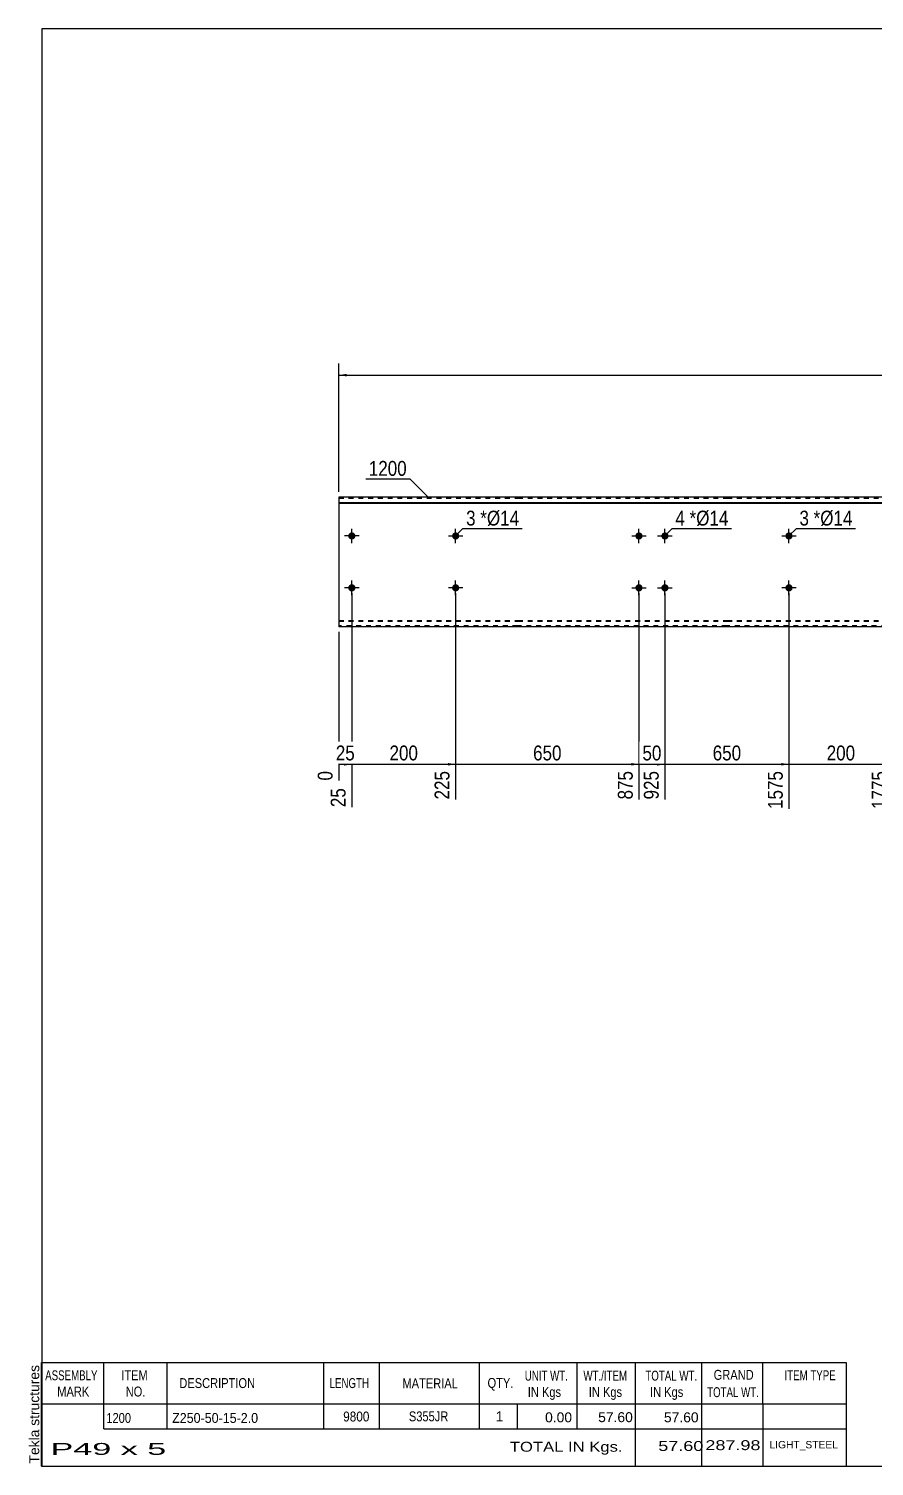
# Model space of a CAD drawing. Header units: millimetres. Extents: x -60 to 343, y -174 to 103.
# Drawn here: x -59.7 to 103.1, y -174.3 to 102.8 of the extents above; entities that cross this region are included whole.
import ezdxf

# ---------------------------------------------------------------- set-up
doc = ezdxf.new("R2010")
doc.units = ezdxf.units.MM
doc.linetypes.add('DXK_LINE_DOT1', pattern=[1.8814, 0.9407, -0.9407])
doc.styles.add('Arial', font='ARIAL.TTF', dxfattribs={"height": 0.2})
doc.styles.add('Arial Narrow', font='ARIALN.TTF', dxfattribs={"height": 0.2})

# ---------------------------------------------------------------- blocks, each defined once
blk = doc.blocks.new('Unknown-627189052-1877')
at = {"color": 5, "linetype": 'Continuous'}
for p, q in [((342.8, 102.75), (-57.2, 102.75)), ((-57.2, 102.75), (-57.2, -174.25)), ((342.8, -174.25), (342.8, 102.75)), ((-57.2, -174.25), (342.8, -174.25))]:
    blk.add_line(p, q, dxfattribs=at)
at = {"color": 174, "linetype": 'Continuous', "style": 'Arial'}
blk.add_text('Tekla structures', height=1.9102, rotation=90, dxfattribs=at).set_placement((-57.7, -173.75))
blk = doc.blocks.new('Bolt-627189052-1223 - 1203')
at = {"linetype": 'Continuous'}
blk.add_hatch(color=3, dxfattribs=at).paths.add_polyline_path([(85.99, -5, -1), (87.39, -5, -1)])
at = {"color": 3, "linetype": 'Continuous'}
for p, q in [((88.09, -5), (85.29, -5)), ((86.69, -6.4), (86.69, -3.6))]:
    blk.add_line(p, q, dxfattribs=at)
blk = doc.blocks.new('Part-627189052-1218 - 1203')
at = {"color": 2, "linetype": 'Continuous'}
for p, q in [((34.4, 12.5), (0, 12.5)), ((0, 12.5), (0, -12.5)), ((0, 11.44), (34.4, 11.44)), ((0, 11.3), (34.4, 11.3)), ((74.69, 12.5), (34.5, 12.5)), ((34.5, 11.44), (74.69, 11.44)), ((34.5, 11.3), (74.69, 11.3)), ((118.59, 12.5), (74.79, 12.5)), ((74.79, 11.44), (118.59, 11.44)), ((74.79, 11.3), (118.59, 11.3)), ((141.69, 12.5), (118.69, 12.5)), ((118.69, 11.44), (141.69, 11.44)), ((118.69, 11.3), (141.69, 11.3)), ((185.58, 12.5), (141.79, 12.5)), ((141.79, 11.44), (185.58, 11.44)), ((141.79, 11.3), (185.58, 11.3)), ((225.88, 12.5), (185.68, 12.5)), ((185.68, 11.44), (225.88, 11.44)), ((185.68, 11.3), (225.88, 11.3)), ((260.38, 12.5), (225.98, 12.5)), ((225.98, 11.44), (260.38, 11.44)), ((225.98, 11.3), (260.38, 11.3)), ((260.38, -12.5), (260.38, 12.5)), ((34.4, -12.5), (0, -12.5)), ((74.69, -12.5), (34.5, -12.5)), ((118.59, -12.5), (74.79, -12.5)), ((141.69, -12.5), (118.69, -12.5)), ((185.58, -12.5), (141.79, -12.5)), ((225.88, -12.5), (185.68, -12.5)), ((260.38, -12.5), (225.98, -12.5))]:
    blk.add_line(p, q, dxfattribs=at)
at = {"color": 7, "linetype": 'DXK_LINE_DOT1'}
for p, q in [((0, 12.3), (34.4, 12.3)), ((34.5, 12.3), (74.69, 12.3)), ((74.79, 12.3), (118.59, 12.3)), ((118.69, 12.3), (141.69, 12.3)), ((141.79, 12.3), (185.58, 12.3)), ((185.68, 12.3), (225.88, 12.3)), ((225.98, 12.3), (260.38, 12.3)), ((0, -11.3), (34.4, -11.3)), ((0, -11.44), (34.4, -11.44)), ((34.4, -12.3), (0, -12.3)), ((34.5, -11.3), (74.69, -11.3)), ((34.5, -11.44), (74.69, -11.44)), ((74.69, -12.3), (34.5, -12.3)), ((74.79, -11.3), (118.59, -11.3)), ((74.79, -11.44), (118.59, -11.44)), ((118.59, -12.3), (74.79, -12.3)), ((118.69, -11.3), (141.69, -11.3)), ((118.69, -11.44), (141.69, -11.44)), ((141.69, -12.3), (118.69, -12.3)), ((141.79, -11.3), (185.58, -11.3)), ((141.79, -11.44), (185.58, -11.44)), ((185.58, -12.3), (141.79, -12.3)), ((185.68, -11.3), (225.88, -11.3)), ((185.68, -11.44), (225.88, -11.44)), ((225.88, -12.3), (185.68, -12.3)), ((225.98, -11.3), (260.38, -11.3)), ((225.98, -11.44), (260.38, -11.44)), ((260.38, -12.3), (225.98, -12.3))]:
    blk.add_line(p, q, dxfattribs=at)
blk = doc.blocks.new('Bolt-627189052-1224 - 1203')
at = {"linetype": 'Continuous'}
blk.add_hatch(color=3, dxfattribs=at).paths.add_polyline_path([(21.8, -5, -1), (23.2, -5, -1)])
at = {"color": 3, "linetype": 'Continuous'}
for p, q in [((23.9, -5), (21.1, -5)), ((22.5, -6.4), (22.5, -3.6))]:
    blk.add_line(p, q, dxfattribs=at)
blk = doc.blocks.new('Bolt-627189052-1225 - 1203')
at = {"linetype": 'Continuous'}
for points in [[(1.8, 5, -1), (3.2, 5, -1)], [(105.99, 5, -1), (107.39, 5, -1)]]:
    blk.add_hatch(color=3, dxfattribs=at).paths.add_polyline_path(points)
at = {"color": 3, "linetype": 'Continuous'}
for p, q in [((2.5, 3.6), (2.5, 6.4)), ((106.69, 3.6), (106.69, 6.4)), ((3.9, 5), (1.1, 5)), ((108.09, 5), (105.29, 5))]:
    blk.add_line(p, q, dxfattribs=at)
blk = doc.blocks.new('Bolt-627189052-1226 - 1203')
at = {"linetype": 'Continuous'}
for points in [[(1.8, -5, -1), (3.2, -5, -1)], [(105.99, -5, -1), (107.39, -5, -1)]]:
    blk.add_hatch(color=3, dxfattribs=at).paths.add_polyline_path(points)
at = {"color": 3, "linetype": 'Continuous'}
for p, q in [((3.9, -5), (1.1, -5)), ((2.5, -6.4), (2.5, -3.6)), ((108.09, -5), (105.29, -5)), ((106.69, -6.4), (106.69, -3.6))]:
    blk.add_line(p, q, dxfattribs=at)
blk = doc.blocks.new('Bolt-627189052-1228 - 1203')
at = {"linetype": 'Continuous'}
for points in [[(57.1, 5, -1), (58.5, 5, -1)], [(62.1, 5, -1), (63.5, 5, -1)], [(57.1, -5, -1), (58.5, -5, -1)], [(62.1, -5, -1), (63.5, -5, -1)]]:
    blk.add_hatch(color=3, dxfattribs=at).paths.add_polyline_path(points)
at = {"color": 3, "linetype": 'Continuous'}
for p, q in [((57.8, 3.6), (57.8, 6.4)), ((62.8, 3.6), (62.8, 6.4)), ((56.4, 5), (59.2, 5)), ((61.4, 5), (64.2, 5)), ((56.4, -5), (59.2, -5)), ((57.8, -6.4), (57.8, -3.6)), ((61.4, -5), (64.2, -5)), ((62.8, -6.4), (62.8, -3.6))]:
    blk.add_line(p, q, dxfattribs=at)
blk = doc.blocks.new('Bolt-627189052-1229 - 1203')
at = {"linetype": 'Continuous'}
blk.add_hatch(color=3, dxfattribs=at).paths.add_polyline_path([(21.8, 5, -1), (23.2, 5, -1)])
at = {"color": 3, "linetype": 'Continuous'}
for p, q in [((22.5, 3.6), (22.5, 6.4)), ((21.1, 5), (23.9, 5))]:
    blk.add_line(p, q, dxfattribs=at)
blk = doc.blocks.new('Bolt-627189052-1230 - 1203')
at = {"linetype": 'Continuous'}
blk.add_hatch(color=3, dxfattribs=at).paths.add_polyline_path([(85.99, 5, -1), (87.39, 5, -1)])
at = {"color": 3, "linetype": 'Continuous'}
for p, q in [((86.69, 3.6), (86.69, 6.4)), ((85.29, 5), (88.09, 5))]:
    blk.add_line(p, q, dxfattribs=at)
blk = doc.blocks.new('Bolt-627189052-1231 - 1203')
at = {"linetype": 'Continuous'}
blk.add_hatch(color=3, dxfattribs=at).paths.add_polyline_path([(85.99, -5, -1), (87.39, -5, -1)])
at = {"color": 3, "linetype": 'Continuous'}
for p, q in [((88.09, -5), (85.29, -5)), ((86.69, -6.4), (86.69, -3.6))]:
    blk.add_line(p, q, dxfattribs=at)
blk = doc.blocks.new('Bolt-627189052-1232 - 1203')
at = {"linetype": 'Continuous'}
blk.add_hatch(color=3, dxfattribs=at).paths.add_polyline_path([(21.8, -5, -1), (23.2, -5, -1)])
at = {"color": 3, "linetype": 'Continuous'}
for p, q in [((23.9, -5), (21.1, -5)), ((22.5, -6.4), (22.5, -3.6))]:
    blk.add_line(p, q, dxfattribs=at)
blk = doc.blocks.new('StraightDimension-627189052-1293 - 1203')
at = {"linetype": 'Continuous'}
blk.add_hatch(color=7, dxfattribs=at).paths.add_polyline_path([(56.3, -38.75), (57.8, -39), (56.3, -39.25)])
at = {"color": 7, "linetype": 'Continuous'}
for p, q in [((22.5, -6), (22.5, -45.78)), ((57.8, -6), (57.8, -45.78)), ((22.5, -39), (57.8, -39))]:
    blk.add_line(p, q, dxfattribs=at)
at = {"color": 0}
blk.add_wipeout([(43.49, -38.85), (43.49, -34.65), (36.81, -34.65), (36.81, -38.85)], dxfattribs=at)
at = {"color": 0, "linetype": 'Continuous'}
blk.add_wipeout([(57.2, -39.7), (53, -39.7), (53, -46.38), (57.2, -46.38)], dxfattribs=at)
at = {"color": 3, "style": 'Arial Narrow'}
blk.add_text('650', height=2.863, dxfattribs=at).set_placement((37.41, -38.25))
at = {"color": 3, "linetype": 'Continuous', "style": 'Arial Narrow'}
blk.add_text('875', height=2.863, rotation=90.0002, dxfattribs=at).set_placement((56.6, -45.78))
blk = doc.blocks.new('StraightDimension-627189052-1292 - 1203')
at = {"linetype": 'Continuous'}
blk.add_hatch(color=7, dxfattribs=at).paths.add_polyline_path([(61.3, -38.75), (62.8, -39), (61.3, -39.25)])
at = {"color": 7, "linetype": 'Continuous'}
for p, q in [((57.8, -6), (57.8, -45.78)), ((62.8, -6), (62.8, -45.78)), ((57.8, -39), (62.8, -39))]:
    blk.add_line(p, q, dxfattribs=at)
at = {"color": 0}
blk.add_wipeout([(62.73, -38.85), (62.73, -34.65), (57.87, -34.65), (57.87, -38.85)], dxfattribs=at)
at = {"color": 3, "style": 'Arial Narrow'}
blk.add_text('50', height=2.863, dxfattribs=at).set_placement((58.47, -38.25))
at = {"color": 0, "linetype": 'Continuous'}
blk.add_wipeout([(62.2, -39.7), (58, -39.7), (58, -46.38), (62.2, -46.38)], dxfattribs=at)
at = {"color": 3, "linetype": 'Continuous', "style": 'Arial Narrow'}
blk.add_text('925', height=2.863, rotation=90.0002, dxfattribs=at).set_placement((61.6, -45.78))
blk = doc.blocks.new('StraightDimension-627189052-1291 - 1203')
at = {"linetype": 'Continuous'}
blk.add_hatch(color=7, dxfattribs=at).paths.add_polyline_path([(85.19, -38.75), (86.69, -39), (85.19, -39.25)])
at = {"color": 7, "linetype": 'Continuous'}
for p, q in [((62.8, -6), (62.8, -45.78)), ((86.69, -6), (86.69, -47.61)), ((62.8, -39), (86.69, -39))]:
    blk.add_line(p, q, dxfattribs=at)
at = {"color": 0}
blk.add_wipeout([(78.09, -38.85), (78.09, -34.65), (71.4, -34.65), (71.4, -38.85)], dxfattribs=at)
at = {"color": 0, "linetype": 'Continuous'}
blk.add_wipeout([(86.09, -39.7), (81.89, -39.7), (81.89, -48.21), (86.09, -48.21)], dxfattribs=at)
at = {"color": 3, "style": 'Arial Narrow'}
blk.add_text('650', height=2.863, dxfattribs=at).set_placement((72, -38.25))
at = {"color": 3, "linetype": 'Continuous', "style": 'Arial Narrow'}
blk.add_text('1575', height=2.863, rotation=90.0002, dxfattribs=at).set_placement((85.49, -47.61))
blk = doc.blocks.new('StraightDimension-627189052-1290 - 1203')
at = {"linetype": 'Continuous'}
blk.add_hatch(color=7, dxfattribs=at).paths.add_polyline_path([(105.19, -38.75), (106.69, -39), (105.19, -39.25)])
at = {"color": 7, "linetype": 'Continuous'}
for p, q in [((86.69, -6), (86.69, -47.61)), ((106.69, -6), (106.69, -47.61)), ((86.69, -39), (106.69, -39))]:
    blk.add_line(p, q, dxfattribs=at)
at = {"color": 0}
blk.add_wipeout([(100.03, -38.85), (100.03, -34.65), (93.35, -34.65), (93.35, -38.85)], dxfattribs=at)
at = {"color": 0, "linetype": 'Continuous'}
blk.add_wipeout([(106.09, -39.7), (101.89, -39.7), (101.89, -48.21), (106.09, -48.21)], dxfattribs=at)
at = {"color": 3, "style": 'Arial Narrow'}
blk.add_text('200', height=2.863, dxfattribs=at).set_placement((93.95, -38.25))
at = {"color": 3, "linetype": 'Continuous', "style": 'Arial Narrow'}
blk.add_text('1775', height=2.863, rotation=90.0002, dxfattribs=at).set_placement((105.49, -47.61))
blk = doc.blocks.new('StraightDimension-627189052-1294 - 1203')
at = {"linetype": 'Continuous'}
blk.add_hatch(color=7, dxfattribs=at).paths.add_polyline_path([(21, -38.75), (22.5, -39), (21, -39.25)])
at = {"color": 7, "linetype": 'Continuous'}
for p, q in [((2.5, -6), (2.5, -47.26)), ((22.5, -6), (22.5, -45.78)), ((2.5, -39), (22.5, -39))]:
    blk.add_line(p, q, dxfattribs=at)
at = {"color": 0}
blk.add_wipeout([(15.84, -38.85), (15.84, -34.65), (9.16, -34.65), (9.16, -38.85)], dxfattribs=at)
at = {"color": 0, "linetype": 'Continuous'}
blk.add_wipeout([(21.9, -39.7), (17.7, -39.7), (17.7, -46.38), (21.9, -46.38)], dxfattribs=at)
at = {"color": 3, "style": 'Arial Narrow'}
blk.add_text('200', height=2.863, dxfattribs=at).set_placement((9.76, -38.25))
at = {"color": 3, "linetype": 'Continuous', "style": 'Arial Narrow'}
blk.add_text('225', height=2.863, rotation=90.0002, dxfattribs=at).set_placement((21.3, -45.78))
blk = doc.blocks.new('StraightDimension-627189052-1295 - 1203')
at = {"linetype": 'Continuous'}
blk.add_hatch(color=7, dxfattribs=at).paths.add_polyline_path([(1, -38.75), (2.5, -39), (1, -39.25)])
at = {"color": 7, "linetype": 'Continuous'}
for p, q in [((2.5, -6), (2.5, -47.26)), ((0, -13.5), (0, -42.13)), ((0, -39), (2.5, -39))]:
    blk.add_line(p, q, dxfattribs=at)
at = {"color": 0}
blk.add_wipeout([(3.68, -38.85), (3.68, -34.65), (-1.18, -34.65), (-1.18, -38.85)], dxfattribs=at)
at = {"color": 0, "linetype": 'Continuous'}
blk.add_wipeout([(1.9, -43), (-2.3, -43), (-2.3, -47.86), (1.9, -47.86)], dxfattribs=at)
at = {"color": 3, "style": 'Arial Narrow'}
blk.add_text('25', height=2.863, dxfattribs=at).set_placement((-0.58, -38.25))
at = {"color": 0, "linetype": 'Continuous'}
blk.add_wipeout([(-0.6, -39.7), (-4.8, -39.7), (-4.8, -42.73), (-0.6, -42.73)], dxfattribs=at)
at = {"color": 3, "linetype": 'Continuous', "style": 'Arial Narrow'}
for s, height, p in [('0', 2.86, (-1.2, -42.13)), ('25', 2.863, (1.3, -47.26))]:
    blk.add_text(s, height=height, rotation=90.0002, dxfattribs=at).set_placement(p)
blk = doc.blocks.new('StraightDimension-627189052-1379 - 1203')
at = {"linetype": 'Continuous'}
for points in [[(1.5, 35.75), (0, 36), (1.5, 36.25)], [(258.88, 36.25), (260.38, 36), (258.88, 35.75)]]:
    blk.add_hatch(color=7, dxfattribs=at).paths.add_polyline_path(points)
at = {"color": 7, "linetype": 'Continuous'}
for p, q in [((0, 13.5), (0, 38.25)), ((260.38, 13.5), (260.38, 38.25)), ((0, 36), (260.38, 36))]:
    blk.add_line(p, q, dxfattribs=at)
at = {"color": 0}
blk.add_wipeout([(134.44, 36.15), (134.44, 40.35), (125.93, 40.35), (125.93, 36.15)], dxfattribs=at)
at = {"color": 3, "style": 'Arial Narrow'}
blk.add_text('9800', height=2.863, dxfattribs=at).set_placement((126.53, 36.75))
blk = doc.blocks.new('CBS_BOM-627189052-1955')
at = {"color": 7, "linetype": 'Continuous'}
for p, q in [((-57.23, -162.28), (-57.23, -154.28)), ((-57.23, -154.28), (97.69, -154.28)), ((-45.23, -162.28), (-45.23, -154.28)), ((-33.04, -162.28), (-33.04, -154.28)), ((-2.88, -162.28), (-2.88, -154.28)), ((7.8, -162.28), (7.8, -154.28)), ((27.12, -162.28), (27.12, -154.28)), ((45.92, -162.28), (45.92, -154.28)), ((57.13, -162.28), (57.13, -154.28)), ((69.92, -162.28), (69.92, -154.28)), ((81.67, -162.28), (81.67, -154.28)), ((97.69, -154.29), (97.69, -162.27)), ((-57.23, -162.28), (97.69, -162.28)), ((-57.23, -167.08), (-57.23, -162.28)), ((-45.23, -167.08), (-45.23, -162.28)), ((-33.04, -167.08), (-33.04, -162.28)), ((-2.88, -167.08), (-2.88, -162.28)), ((7.8, -167.08), (7.8, -162.28)), ((27.12, -167.08), (27.12, -162.28)), ((34.38, -167.08), (34.38, -162.28)), ((45.92, -167.08), (45.92, -162.28)), ((57.13, -167.08), (57.13, -162.28)), ((69.92, -167.08), (69.92, -162.28)), ((81.69, -167.08), (81.69, -162.28)), ((97.69, -162.28), (97.69, -167.08)), ((-57.23, -174.28), (-57.23, -167.1)), ((-45.23, -167.08), (97.69, -167.08)), ((57.13, -174.28), (57.13, -167.1)), ((69.92, -174.28), (69.92, -167.1)), ((81.73, -174.28), (81.73, -167.1)), ((97.69, -167.08), (97.69, -174.28)), ((-57.23, -174.28), (97.69, -174.28))]:
    blk.add_line(p, q, dxfattribs=at)
at = {"color": 3, "linetype": 'Continuous', "style": 'Arial'}
for s, height, width, p in [('ASSEMBLY', 1.91, 0.7, (-56.55, -157.71)), ('ITEM', 1.91, 0.8, (-41.9, -157.71)), ('DESCRIPTION', 1.9102, 0.8, (-30.72, -159.21)), ('LENGTH', 1.91, 0.7, (-1.77, -159.21)), ('MATERIAL', 1.91, 0.8, (12.25, -159.26)), ('QTY.', 1.91, 0.8, (28.64, -159.18)), ('UNIT WT.', 1.91, 0.7, (35.81, -157.78)), ('WT./ITEM', 1.91, 0.7, (47.1, -157.78)), ('TOTAL WT.', 1.91, 0.7, (59.04, -157.78)), ('GRAND', 1.91, 0.8, (72.19, -157.62)), ('ITEM TYPE', 1.91, 0.7, (85.83, -157.7)), ('MARK', 1.91, 0.8, (-54.23, -160.84)), ('NO.', 1.91, 0.8, (-41.05, -160.84)), ('IN Kgs', 1.91, 0.8, (36.39, -160.92)), ('IN Kgs', 1.91, 0.8, (48.14, -160.92)), ('IN Kgs', 1.91, 0.8, (59.93, -160.92)), ('TOTAL WT.', 1.91, 0.7, (70.93, -160.96))]:
    blk.add_text(s, height=height, dxfattribs=dict(at, width=width)).set_placement(p)
at = {"color": 7, "linetype": 'Continuous', "style": 'Arial'}
for s, height, width, p in [('1200', 1.91, 0.8, (-44.77, -165.93)), ('Z250-50-15-2.0', 1.9102, 0.9, (-32.1, -165.93)), ('9800', 1.91, 0.85, (0.84, -165.65)), ('S355JR', 1.91, 0.8, (13.49, -165.62))]:
    blk.add_text(s, height=height, dxfattribs=dict(at, width=width)).set_placement(p)
for s, p in [('1', (30.21, -165.62)), ('0.00', (39.72, -165.81)), ('57.60', (49.94, -165.78)), ('57.60', (62.61, -165.81))]:
    blk.add_text(s, height=1.91, dxfattribs=at).set_placement(p)
at = {"color": 6, "linetype": 'Continuous', "style": 'Arial'}
for s, height, width, p in [('P49 x 5', 2.292, 2.05, (-55.51, -172.09)), ('TOTAL IN Kgs.', 1.9102, 1.2, (32.93, -171.48)), ('57.60', 1.91, 1.3, (61.52, -171.33)), ('287.98', 1.91, 1.3, (70.59, -171.17))]:
    blk.add_text(s, height=height, dxfattribs=dict(at, width=width)).set_placement(p)
blk.add_text('LIGHT_STEEL', height=1.4135, dxfattribs=at).set_placement((82.94, -170.83))
blk = doc.blocks.new('MarkSet-627189052-1420 - 1203')
at = {"color": 0}
blk.add_wipeout([(26.34, 7.01), (26.34, 10.01), (24.51, 10.01), (24.51, 7.01)], dxfattribs=at)
blk.add_wipeout([(26.34, 7.01), (26.34, 10.01), (24.51, 10.01), (24.51, 7.01)], dxfattribs=at)
at = {"color": 7, "linetype": 'Continuous'}
blk.add_line((22.5, 5), (23.91, 6.41), dxfattribs=at)
at = {"color": 0}
blk.add_wipeout([(28.52, 7.01), (28.52, 10.01), (27.24, 10.01), (27.24, 7.01)], dxfattribs=at)
blk.add_wipeout([(28.52, 7.01), (28.52, 10.01), (27.24, 10.01), (27.24, 7.01)], dxfattribs=at)
at = {"color": 3, "style": 'Arial Narrow'}
blk.add_text('3', height=2.86, dxfattribs=at).set_placement((24.51, 7.01))
at = {"color": 0}
blk.add_wipeout([(34.73, 7.01), (34.73, 10.01), (28.52, 10.01), (28.52, 7.01)], dxfattribs=at)
blk.add_wipeout([(34.73, 7.01), (34.73, 10.01), (28.52, 10.01), (28.52, 7.01)], dxfattribs=at)
at = {"color": 7, "linetype": 'Continuous'}
blk.add_line((23.91, 6.41), (35.33, 6.41), dxfattribs=at)
at = {"color": 3, "style": 'Arial Narrow'}
for s, height, p in [('*', 2.86, (27.24, 7.01)), ('Ø14', 2.863, (28.52, 7.01))]:
    blk.add_text(s, height=height, dxfattribs=at).set_placement(p)
blk = doc.blocks.new('Mark-627189052-1382 - 1203')
at = {"color": 0}
blk.add_wipeout([(13.09, 16.59), (13.09, 19.59), (5.77, 19.59), (5.77, 16.59)], dxfattribs=at)
blk.add_wipeout([(13.09, 16.59), (13.09, 19.59), (5.77, 19.59), (5.77, 16.59)], dxfattribs=at)
at = {"color": 7, "linetype": 'Continuous'}
for p in [(5.17, 15.99), (17.22, 12.45)]:
    blk.add_line(p, (13.69, 15.99), dxfattribs=at)
at = {"color": 3, "style": 'Arial Narrow'}
blk.add_text('1200', height=2.863, dxfattribs=at).set_placement((5.77, 16.59))
blk = doc.blocks.new('MarkSet-627189052-1413 - 1203')
at = {"color": 0}
blk.add_wipeout([(90.53, 7.01), (90.53, 10.01), (88.71, 10.01), (88.71, 7.01)], dxfattribs=at)
blk.add_wipeout([(90.53, 7.01), (90.53, 10.01), (88.71, 10.01), (88.71, 7.01)], dxfattribs=at)
at = {"color": 7, "linetype": 'Continuous'}
blk.add_line((86.69, 5), (88.11, 6.41), dxfattribs=at)
at = {"color": 0}
blk.add_wipeout([(92.71, 7.01), (92.71, 10.01), (91.43, 10.01), (91.43, 7.01)], dxfattribs=at)
blk.add_wipeout([(92.71, 7.01), (92.71, 10.01), (91.43, 10.01), (91.43, 7.01)], dxfattribs=at)
at = {"color": 3, "style": 'Arial Narrow'}
blk.add_text('3', height=2.86, dxfattribs=at).set_placement((88.71, 7.01))
at = {"color": 0}
blk.add_wipeout([(98.92, 7.01), (98.92, 10.01), (92.71, 10.01), (92.71, 7.01)], dxfattribs=at)
blk.add_wipeout([(98.92, 7.01), (98.92, 10.01), (92.71, 10.01), (92.71, 7.01)], dxfattribs=at)
at = {"color": 7, "linetype": 'Continuous'}
blk.add_line((88.11, 6.41), (99.52, 6.41), dxfattribs=at)
at = {"color": 3, "style": 'Arial Narrow'}
for s, height, p in [('*', 2.86, (91.43, 7.01)), ('Ø14', 2.863, (92.71, 7.01))]:
    blk.add_text(s, height=height, dxfattribs=at).set_placement(p)
blk = doc.blocks.new('Mark-627189052-1430 - 1203')
at = {"color": 0}
blk.add_wipeout([(66.64, 7.01), (66.64, 10.01), (64.81, 10.01), (64.81, 7.01)], dxfattribs=at)
blk.add_wipeout([(66.64, 7.01), (66.64, 10.01), (64.81, 10.01), (64.81, 7.01)], dxfattribs=at)
at = {"color": 7, "linetype": 'Continuous'}
blk.add_line((62.8, 5), (64.21, 6.41), dxfattribs=at)
at = {"color": 0}
blk.add_wipeout([(68.82, 7.01), (68.82, 10.01), (67.54, 10.01), (67.54, 7.01)], dxfattribs=at)
blk.add_wipeout([(68.82, 7.01), (68.82, 10.01), (67.54, 10.01), (67.54, 7.01)], dxfattribs=at)
at = {"color": 3, "style": 'Arial Narrow'}
blk.add_text('4', height=2.86, dxfattribs=at).set_placement((64.81, 7.01))
at = {"color": 0}
blk.add_wipeout([(75.03, 7.01), (75.03, 10.01), (68.82, 10.01), (68.82, 7.01)], dxfattribs=at)
blk.add_wipeout([(75.03, 7.01), (75.03, 10.01), (68.82, 10.01), (68.82, 7.01)], dxfattribs=at)
at = {"color": 7, "linetype": 'Continuous'}
blk.add_line((64.21, 6.41), (75.63, 6.41), dxfattribs=at)
at = {"color": 3, "style": 'Arial Narrow'}
for s, height, p in [('*', 2.86, (67.54, 7.01)), ('Ø14', 2.863, (68.82, 7.01))]:
    blk.add_text(s, height=height, dxfattribs=at).set_placement(p)

msp = doc.modelspace()

# ---------------------------------------------------------------- block references
for name in ['Unknown-627189052-1877', 'Part-627189052-1218 - 1203', 'Bolt-627189052-1225 - 1203', 'Bolt-627189052-1229 - 1203', 'Bolt-627189052-1228 - 1203', 'Bolt-627189052-1230 - 1203', 'Bolt-627189052-1226 - 1203', 'Bolt-627189052-1224 - 1203', 'Bolt-627189052-1232 - 1203', 'Bolt-627189052-1223 - 1203', 'Bolt-627189052-1231 - 1203', 'CBS_BOM-627189052-1955']:
    msp.add_blockref(name, (0, 0))

# ---------------------------------------------------------------- next in the draw order: block references
for name in ['StraightDimension-627189052-1379 - 1203', 'MarkSet-627189052-1420 - 1203', 'Mark-627189052-1430 - 1203', 'MarkSet-627189052-1413 - 1203', 'StraightDimension-627189052-1293 - 1203']:
    msp.add_blockref(name, (0, 0))

# ---------------------------------------------------------------- next in the draw order: block references
for name in ['Mark-627189052-1382 - 1203', 'StraightDimension-627189052-1294 - 1203', 'StraightDimension-627189052-1292 - 1203']:
    msp.add_blockref(name, (0, 0))

# ---------------------------------------------------------------- next in the draw order: block references
for name in ['StraightDimension-627189052-1295 - 1203', 'StraightDimension-627189052-1291 - 1203']:
    msp.add_blockref(name, (0, 0))

# ---------------------------------------------------------------- next in the draw order: block references
msp.add_blockref('StraightDimension-627189052-1290 - 1203', (0, 0))

doc.saveas('drawing.dxf')
